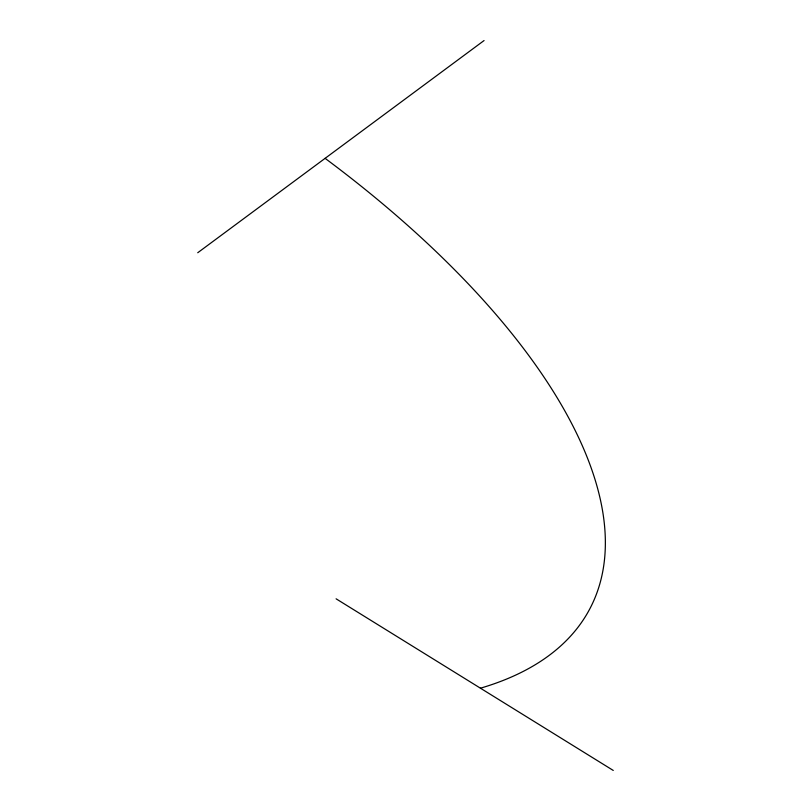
<?xml version="1.0" encoding="UTF-8"?>
<svg xmlns="http://www.w3.org/2000/svg" width="811" height="811" viewBox="0 0 811 811"><rect width="100%" height="100%" fill="white"/><g stroke="black" fill="none" stroke-linecap="round" stroke-linejoin="round"><path stroke-width="1.22" d="M197.732 252.738L484.066 40.55M336.099 598.812L613.268 770.45M325.11 158.348A679.892 295.174 27.5 0 1 480.436 688.194"/></g></svg>
